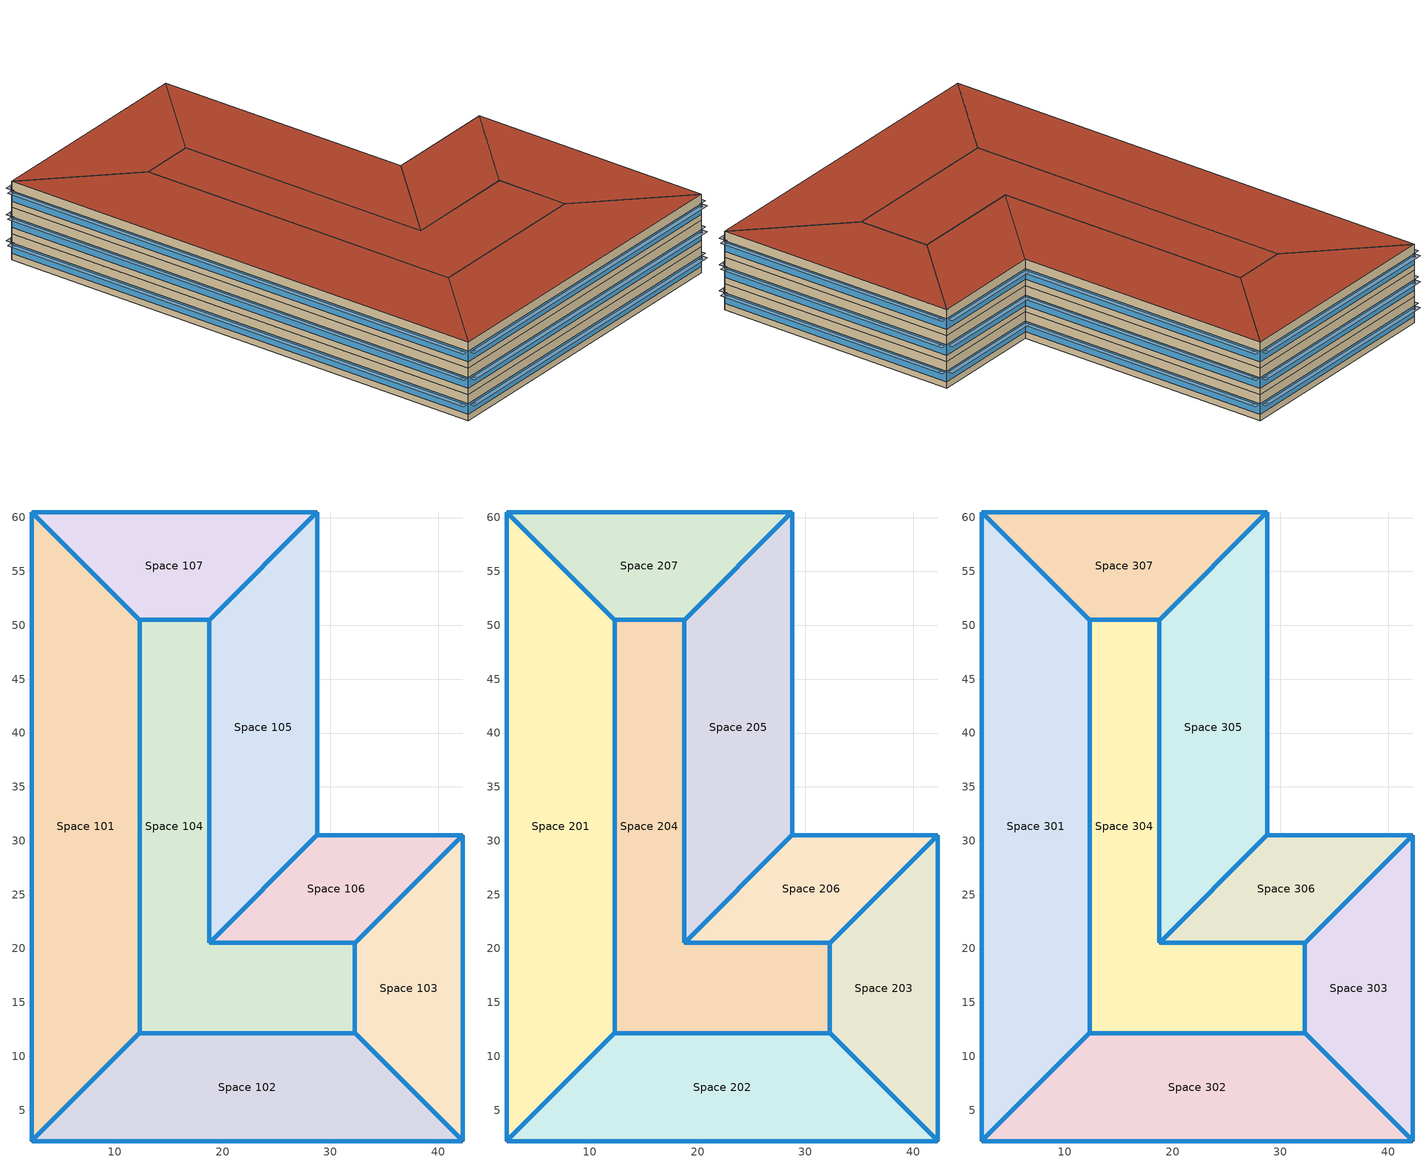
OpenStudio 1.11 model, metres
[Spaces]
Space 101
 floor ground: 2.28,60.52 12.28,50.52 12.28,12.14 2.28,2.14 z0
 wall outside: 12.28,12.14 12.28,50.52 2.28,60.52 2.28,2.14 12.28,12.14 z0:3.05
 window: 2.28,60.49 2.28,2.16 / 12.27,50.53 2.3,60.5 / 12.28,12.16 12.28,50.49 / 2.3,2.15 12.27,12.12 z0.75:1.97
 roof outside: 2.28,2.14 12.28,12.14 12.28,50.52 2.28,60.52 z3.05
Space 102
 floor ground: 32.28,12.14 42.28,2.14 2.28,2.14 12.28,12.14 z0
 wall outside: 32.28,12.14 12.28,12.14 2.28,2.14 42.28,2.14 32.28,12.14 z0:3.05
 window: 42.27,2.15 32.3,12.12 / 12.27,12.12 2.3,2.15 / 2.31,2.14 42.26,2.14 / 32.26,12.14 12.31,12.14 z0.75:1.97
 roof outside: 42.28,2.14 32.28,12.14 12.28,12.14 2.28,2.14 z3.05
Space 103
 floor ground: 42.28,30.52 42.28,2.14 32.28,12.14 32.28,20.52 z0
 wall outside: 32.28,20.52 32.28,12.14 42.28,2.14 42.28,30.52 32.28,20.52 z0:3.05
 window: 32.3,12.12 42.27,2.15 / 42.28,2.16 42.28,30.49 / 42.27,30.5 32.3,20.53 z0.75:1.97; 32.28,20.49 32.28,12.16 z0.75:1.98
 roof outside: 42.28,2.14 42.28,30.52 32.28,20.52 32.28,12.14 z3.05
Space 104
 floor ground: 18.76,50.52 18.76,20.52 32.28,20.52 32.28,12.14 12.28,12.14 12.28,50.52 z0
 wall outside: 18.76,50.52 12.28,50.52 12.28,12.14 32.28,12.14 32.28,20.52 18.76,20.52 18.76,50.52 z0:3.05
 window: 32.26,20.52 18.79,20.52 / 18.76,20.54 18.76,50.49 / 12.31,12.14 32.26,12.14 / 12.28,50.49 12.28,12.16 z0.75:1.97; 18.74,50.52 12.31,50.52 / 32.28,12.16 32.28,20.49 z0.75:1.98
 roof outside: 32.28,12.14 32.28,20.52 18.76,20.52 18.76,50.52 12.28,50.52 12.28,12.14 z3.05
Space 105
 floor ground: 28.76,60.52 28.76,30.52 18.76,20.52 18.76,50.52 z0
 wall outside: 28.76,30.52 28.76,60.52 18.76,50.52 18.76,20.52 28.76,30.52 z0:3.05
 window: 18.76,50.49 18.76,20.54 / 28.76,30.54 28.76,60.49 / 18.78,20.53 28.75,30.5 / 28.75,60.5 18.78,50.53 z0.75:1.97
 roof outside: 18.76,20.52 28.76,30.52 28.76,60.52 18.76,50.52 z3.05
Space 106
 floor ground: 42.28,30.52 32.28,20.52 18.76,20.52 28.76,30.52 z0
 wall outside: 18.76,20.52 32.28,20.52 42.28,30.52 28.76,30.52 18.76,20.52 z0:3.05
 window: 18.79,20.52 32.26,20.52 / 28.75,30.5 18.78,20.53 / 42.26,30.52 28.79,30.52 / 32.3,20.53 42.27,30.5 z0.75:1.97
 roof outside: 32.28,20.52 42.28,30.52 28.76,30.52 18.76,20.52 z3.05
Space 107
 floor ground: 28.76,60.52 18.76,50.52 12.28,50.52 2.28,60.52 z0
 wall outside: 12.28,50.52 18.76,50.52 28.76,60.52 2.28,60.52 12.28,50.52 z0:3.05
 window: 12.31,50.52 18.74,50.52 z0.75:1.98; 2.3,60.5 12.27,50.53 / 28.74,60.52 2.31,60.52 / 18.78,50.53 28.75,60.5 z0.75:1.97
 roof outside: 18.76,50.52 28.76,60.52 2.28,60.52 12.28,50.52 z3.05
Space 201
 floor ground: 2.28,60.52 12.28,50.52 12.28,12.14 2.28,2.14 z3.05
 wall outside: 12.28,12.14 12.28,50.52 2.28,60.52 2.28,2.14 12.28,12.14 z3.05:6.1
 window: 2.28,60.49 2.28,2.16 / 2.3,2.15 12.27,12.12 / 12.28,12.16 12.28,50.49 / 12.27,50.53 2.3,60.5 z3.8:5.02
 roof outside: 2.28,2.14 12.28,12.14 12.28,50.52 2.28,60.52 z6.1
Space 202
 floor ground: 32.28,12.14 42.28,2.14 2.28,2.14 12.28,12.14 z3.05
 wall outside: 32.28,12.14 12.28,12.14 2.28,2.14 42.28,2.14 32.28,12.14 z3.05:6.1
 window: 12.27,12.12 2.3,2.15 / 2.31,2.14 42.26,2.14 / 32.26,12.14 12.31,12.14 / 42.27,2.15 32.3,12.12 z3.8:5.02
 roof outside: 42.28,2.14 32.28,12.14 12.28,12.14 2.28,2.14 z6.1
Space 203
 floor ground: 42.28,30.52 42.28,2.14 32.28,12.14 32.28,20.52 z3.05
 wall outside: 32.28,20.52 32.28,12.14 42.28,2.14 42.28,30.52 32.28,20.52 z3.05:6.1
 window: 42.27,30.5 32.3,20.53 / 32.28,20.49 32.28,12.16 / 32.3,12.12 42.27,2.15 / 42.28,2.16 42.28,30.49 z3.8:5.02
 roof outside: 42.28,2.14 42.28,30.52 32.28,20.52 32.28,12.14 z6.1
Space 204
 floor ground: 18.76,50.52 18.76,20.52 32.28,20.52 32.28,12.14 12.28,12.14 12.28,50.52 z3.05
 wall outside: 18.76,50.52 12.28,50.52 12.28,12.14 32.28,12.14 32.28,20.52 18.76,20.52 18.76,50.52 z3.05:6.1
 window: 18.76,20.54 18.76,50.49 / 32.26,20.52 18.79,20.52 / 12.31,12.14 32.26,12.14 / 32.28,12.16 32.28,20.49 / 12.28,50.49 12.28,12.16 z3.8:5.02; 18.74,50.52 12.31,50.52 z3.8:5.03
 roof outside: 32.28,12.14 32.28,20.52 18.76,20.52 18.76,50.52 12.28,50.52 12.28,12.14 z6.1
Space 205
 floor ground: 28.76,60.52 28.76,30.52 18.76,20.52 18.76,50.52 z3.05
 wall outside: 28.76,30.52 28.76,60.52 18.76,50.52 18.76,20.52 28.76,30.52 z3.05:6.1
 window: 18.76,50.49 18.76,20.54 / 18.78,20.53 28.75,30.5 / 28.75,60.5 18.78,50.53 / 28.76,30.54 28.76,60.49 z3.8:5.02
 roof outside: 18.76,20.52 28.76,30.52 28.76,60.52 18.76,50.52 z6.1
Space 206
 floor ground: 42.28,30.52 32.28,20.52 18.76,20.52 28.76,30.52 z3.05
 wall outside: 18.76,20.52 32.28,20.52 42.28,30.52 28.76,30.52 18.76,20.52 z3.05:6.1
 window: 42.26,30.52 28.79,30.52 / 28.75,30.5 18.78,20.53 / 32.3,20.53 42.27,30.5 / 18.79,20.52 32.26,20.52 z3.8:5.02
 roof outside: 32.28,20.52 42.28,30.52 28.76,30.52 18.76,20.52 z6.1
Space 207
 floor ground: 28.76,60.52 18.76,50.52 12.28,50.52 2.28,60.52 z3.05
 wall outside: 12.28,50.52 18.76,50.52 28.76,60.52 2.28,60.52 12.28,50.52 z3.05:6.1
 window: 18.78,50.53 28.75,60.5 / 28.74,60.52 2.31,60.52 / 2.3,60.5 12.27,50.53 z3.8:5.02; 12.31,50.52 18.74,50.52 z3.8:5.03
 roof outside: 18.76,50.52 28.76,60.52 2.28,60.52 12.28,50.52 z6.1
Space 301
 floor ground: 2.28,60.52 12.28,50.52 12.28,12.14 2.28,2.14 z6.1
 wall outside: 12.28,12.14 12.28,50.52 2.28,60.52 2.28,2.14 12.28,12.14 z6.1:9.14
 window: 12.27,50.53 2.3,60.5 / 2.28,60.49 2.28,2.16 / 2.3,2.15 12.27,12.12 / 12.28,12.16 12.28,50.49 z6.85:8.07
 roof outside: 2.28,2.14 12.28,12.14 12.28,50.52 2.28,60.52 z9.14
Space 302
 floor ground: 32.28,12.14 42.28,2.14 2.28,2.14 12.28,12.14 z6.1
 wall outside: 32.28,12.14 12.28,12.14 2.28,2.14 42.28,2.14 32.28,12.14 z6.1:9.14
 window: 2.31,2.14 42.26,2.14 / 12.27,12.12 2.3,2.15 / 32.26,12.14 12.31,12.14 / 42.27,2.15 32.3,12.12 z6.85:8.07
 roof outside: 42.28,2.14 32.28,12.14 12.28,12.14 2.28,2.14 z9.14
Space 303
 floor ground: 42.28,30.52 42.28,2.14 32.28,12.14 32.28,20.52 z6.1
 wall outside: 32.28,20.52 32.28,12.14 42.28,2.14 42.28,30.52 32.28,20.52 z6.1:9.14
 window: 42.27,30.5 32.3,20.53 / 32.3,12.12 42.27,2.15 / 42.28,2.16 42.28,30.49 / 32.28,20.49 32.28,12.16 z6.85:8.07
 roof outside: 42.28,2.14 42.28,30.52 32.28,20.52 32.28,12.14 z9.14
Space 304
 floor ground: 18.76,50.52 18.76,20.52 32.28,20.52 32.28,12.14 12.28,12.14 12.28,50.52 z6.1
 wall outside: 18.76,50.52 12.28,50.52 12.28,12.14 32.28,12.14 32.28,20.52 18.76,20.52 18.76,50.52 z6.1:9.14
 window: 32.28,12.16 32.28,20.49 / 18.74,50.52 12.31,50.52 / 18.76,20.54 18.76,50.49 / 12.28,50.49 12.28,12.16 / 32.26,20.52 18.79,20.52 / 12.31,12.14 32.26,12.14 z6.85:8.07
 roof outside: 32.28,12.14 32.28,20.52 18.76,20.52 18.76,50.52 12.28,50.52 12.28,12.14 z9.14
Space 305
 floor ground: 28.76,60.52 28.76,30.52 18.76,20.52 18.76,50.52 z6.1
 wall outside: 28.76,30.52 28.76,60.52 18.76,50.52 18.76,20.52 28.76,30.52 z6.1:9.14
 window: 28.76,30.54 28.76,60.49 / 28.75,60.5 18.78,50.53 / 18.78,20.53 28.75,30.5 / 18.76,50.49 18.76,20.54 z6.85:8.07
 roof outside: 18.76,20.52 28.76,30.52 28.76,60.52 18.76,50.52 z9.14
Space 306
 floor ground: 42.28,30.52 32.28,20.52 18.76,20.52 28.76,30.52 z6.1
 wall outside: 18.76,20.52 32.28,20.52 42.28,30.52 28.76,30.52 18.76,20.52 z6.1:9.14
 window: 28.75,30.5 18.78,20.53 / 32.3,20.53 42.27,30.5 / 42.26,30.52 28.79,30.52 / 18.79,20.52 32.26,20.52 z6.85:8.07
 roof outside: 32.28,20.52 42.28,30.52 28.76,30.52 18.76,20.52 z9.14
Space 307
 floor ground: 28.76,60.52 18.76,50.52 12.28,50.52 2.28,60.52 z6.1
 wall outside: 12.28,50.52 18.76,50.52 28.76,60.52 2.28,60.52 12.28,50.52 z6.1:9.14
 window: 18.78,50.53 28.75,60.5 / 2.3,60.5 12.27,50.53 / 12.31,50.52 18.74,50.52 / 28.74,60.52 2.31,60.52 z6.85:8.07
 roof outside: 18.76,50.52 28.76,60.52 2.28,60.52 12.28,50.52 z9.14
shading: 32.3,20.53 42.27,30.5 41.75,31.02 31.78,21.05 z1.97; 32.3,20.53 42.27,30.5 41.75,31.02 31.78,21.05 z5.02; 32.26,20.52 32.26,21.25 18.79,21.25 18.79,20.52 z1.97; 13.02,12.16 13.02,50.49 12.28,50.49 12.28,12.16 z1.97; 41.75,1.63 42.27,2.15 32.3,12.12 31.78,11.6 z8.07; 43.02,2.16 43.02,30.49 42.28,30.49 42.28,2.16 z8.07; 19.3,50.01 29.27,59.98 28.75,60.5 18.78,50.53 z8.07; 18.78,50.53 28.75,60.5 28.23,61.02 18.26,51.05 z8.07; 2.82,1.63 12.79,11.6 12.27,12.12 2.3,2.15 z5.02; 42.27,2.15 42.79,2.67 32.82,12.64 32.3,12.12 z1.97; 2.82,1.63 12.79,11.6 12.27,12.12 2.3,2.15 z8.07; 18.78,50.53 28.75,60.5 28.23,61.02 18.26,51.05 z1.97; 32.82,20.01 42.79,29.98 42.27,30.5 32.3,20.53 z1.97; 18.74,49.78 18.74,50.52 12.31,50.52 12.31,49.78 z8.07; 29.5,30.54 29.5,60.49 28.76,60.49 28.76,30.54 z5.02; 29.5,30.54 29.5,60.49 28.76,60.49 28.76,30.54 z1.97; 12.27,50.53 12.79,51.05 2.82,61.02 2.3,60.5 z5.02; 12.27,50.53 12.79,51.05 2.82,61.02 2.3,60.5 z1.97; 19.5,20.54 19.5,50.49 18.76,50.49 18.76,20.54 z5.02; 41.75,1.63 42.27,2.15 32.3,12.12 31.78,11.6 z5.02; 33.02,12.16 33.02,20.49 32.28,20.49 32.28,12.16 z5.02; 32.26,12.14 32.26,12.87 12.31,12.87 12.31,12.14 z1.97; 18.76,20.54 18.76,50.49 18.03,50.49 18.03,20.54 z1.97; 18.74,49.78 18.74,50.52 12.31,50.52 12.31,49.78 z1.98; 11.75,50.01 12.27,50.53 2.3,60.5 1.78,59.98 z1.97; 42.26,1.4 42.26,2.14 2.31,2.14 2.31,1.4 z5.02; 13.02,12.16 13.02,50.49 12.28,50.49 12.28,12.16 z5.02; 32.82,20.01 42.79,29.98 42.27,30.5 32.3,20.53 z5.02; 13.02,12.16 13.02,50.49 12.28,50.49 12.28,12.16 z8.07; 19.3,20.01 29.27,29.98 28.75,30.5 18.78,20.53 z1.97; 32.26,12.14 32.26,12.87 12.31,12.87 12.31,12.14 z5.02; 32.3,20.53 42.27,30.5 41.75,31.02 31.78,21.05 z8.07; 2.28,2.16 2.28,60.49 1.55,60.49 1.55,2.16 z1.97; 41.75,1.63 42.27,2.15 32.3,12.12 31.78,11.6 z1.97; 18.78,20.53 28.75,30.5 28.23,31.02 18.26,21.05 z8.07; 19.3,20.01 29.27,29.98 28.75,30.5 18.78,20.53 z5.02; 42.27,2.15 42.79,2.67 32.82,12.64 32.3,12.12 z8.07; 32.26,12.14 32.26,12.87 12.31,12.87 12.31,12.14 z8.07; 32.26,20.52 32.26,21.25 18.79,21.25 18.79,20.52 z8.07; 18.78,50.53 28.75,60.5 28.23,61.02 18.26,51.05 z5.02; 2.3,2.15 12.27,12.12 11.75,12.64 1.78,2.67 z1.97; 43.02,2.16 43.02,30.49 42.28,30.49 42.28,2.16 z1.97; 18.74,49.78 18.74,50.52 12.31,50.52 12.31,49.78 z5.03; 28.74,60.52 28.74,61.25 2.31,61.25 2.31,60.52 z5.02; 28.74,60.52 28.74,61.25 2.31,61.25 2.31,60.52 z8.07; 42.26,30.52 42.26,31.25 28.79,31.25 28.79,30.52 z5.02; 19.5,20.54 19.5,50.49 18.76,50.49 18.76,20.54 z8.07; 42.27,2.15 42.79,2.67 32.82,12.64 32.3,12.12 z5.02; 32.26,11.4 32.26,12.14 12.31,12.14 12.31,11.4 z1.97; 12.28,12.16 12.28,50.49 11.55,50.49 11.55,12.16 z8.07; 42.26,30.52 42.26,31.25 28.79,31.25 28.79,30.52 z1.97; 32.26,19.78 32.26,20.52 18.79,20.52 18.79,19.78 z8.07; 18.74,50.52 18.74,51.25 12.31,51.25 12.31,50.52 z5.03; 18.78,20.53 28.75,30.5 28.23,31.02 18.26,21.05 z5.02; 28.74,60.52 28.74,61.25 2.31,61.25 2.31,60.52 z1.97; 2.3,2.15 12.27,12.12 11.75,12.64 1.78,2.67 z8.07; 32.82,20.01 42.79,29.98 42.27,30.5 32.3,20.53 z8.07; 42.26,1.4 42.26,2.14 2.31,2.14 2.31,1.4 z1.97; 2.28,2.16 2.28,60.49 1.55,60.49 1.55,2.16 z8.07; 33.02,12.16 33.02,20.49 32.28,20.49 32.28,12.16 z8.07; 43.02,2.16 43.02,30.49 42.28,30.49 42.28,2.16 z5.02; 2.28,2.16 2.28,60.49 1.55,60.49 1.55,2.16 z5.02; 12.28,12.16 12.28,50.49 11.55,50.49 11.55,12.16 z5.02; 42.26,1.4 42.26,2.14 2.31,2.14 2.31,1.4 z8.07; 19.3,20.01 29.27,29.98 28.75,30.5 18.78,20.53 z8.07; 18.78,20.53 28.75,30.5 28.23,31.02 18.26,21.05 z1.97; 18.74,50.52 18.74,51.25 12.31,51.25 12.31,50.52 z8.07; 29.5,30.54 29.5,60.49 28.76,60.49 28.76,30.54 z8.07; 2.3,2.15 12.27,12.12 11.75,12.64 1.78,2.67 z5.02; 19.3,50.01 29.27,59.98 28.75,60.5 18.78,50.53 z5.02; 32.26,11.4 32.26,12.14 12.31,12.14 12.31,11.4 z8.07; 19.5,20.54 19.5,50.49 18.76,50.49 18.76,20.54 z1.97; 12.28,12.16 12.28,50.49 11.55,50.49 11.55,12.16 z1.97; 11.75,50.01 12.27,50.53 2.3,60.5 1.78,59.98 z5.02; 18.76,20.54 18.76,50.49 18.03,50.49 18.03,20.54 z5.02; 33.02,12.16 33.02,20.49 32.28,20.49 32.28,12.16 z1.98; 18.74,50.52 18.74,51.25 12.31,51.25 12.31,50.52 z1.98; 32.28,12.16 32.28,20.49 31.55,20.49 31.55,12.16 z1.98; 32.26,20.52 32.26,21.25 18.79,21.25 18.79,20.52 z5.02; 11.75,50.01 12.27,50.53 2.3,60.5 1.78,59.98 z8.07; 12.27,50.53 12.79,51.05 2.82,61.02 2.3,60.5 z8.07; 32.26,19.78 32.26,20.52 18.79,20.52 18.79,19.78 z5.02; 19.3,50.01 29.27,59.98 28.75,60.5 18.78,50.53 z1.97; 32.28,12.16 32.28,20.49 31.55,20.49 31.55,12.16 z5.02; 32.26,11.4 32.26,12.14 12.31,12.14 12.31,11.4 z5.02; 18.76,20.54 18.76,50.49 18.03,50.49 18.03,20.54 z8.07; 32.26,19.78 32.26,20.52 18.79,20.52 18.79,19.78 z1.97; 2.82,1.63 12.79,11.6 12.27,12.12 2.3,2.15 z1.97; 42.26,30.52 42.26,31.25 28.79,31.25 28.79,30.52 z8.07; 32.28,12.16 32.28,20.49 31.55,20.49 31.55,12.16 z8.07
[Building]
Building 1: Space Type=189.1-2009 - Office - OpenOffice - CZ4-8; Default Construction Set=189.1-2009 - CZ5 - Office
[Site]
Piacenza: Latitude {deg}=44.92; Longitude {deg}=9.73; Time Zone {hr}=1; Elevation {m}=134
[ClimateZones]
Climate Zone Institution Name 1=ASHRAE; Climate Zone Document Name 1=ANSI/ASHRAE Standard 169; Climate Zone Document Year 1=2006; Climate Zone Institution Name 2=CEC; Climate Zone Document Name 2=California Climate Zone Descriptions; Climate Zone Document Year 2=1995
[SizingPeriod:DesignDay] Barometric Pressure {Pa}=99726; Sky Clearness=0; Rain Indicator=0; Snow Indicator=0; Day of Month=21; Daylight Saving Time Indicator=0; Dry-Bulb Temperature Range Modifier Type=DefaultMultipliers
Name | Maximum Dry-Bulb Temperature {C} | Daily Dry-Bulb Temperature Range {deltaC} | Humidity Indicating Conditions at Maximum Dry-Bulb | Wind Speed {m/s} | Wind Direction {deg} | Month | Day Type | Humidity Indicating Type | Solar Model Indicator | ASHRAE Taub | ASHRAE Taud
Piacenza Ann Clg .4% Condns DP=>MDB | 27.4 | 11.9 | 23 | 2.3 | 90 | 8 | SummerDesignDay | Dewpoint | ASHRAETau | 0.48 | 1.935
Piacenza Ann Hum_n 99.6% Condns DP=>MCDB | 3.5 | 0 | -11.3 | 2 | 250 | 1 | WinterDesignDay | Dewpoint | ASHRAEClearSky
Piacenza Ann Htg 99.6% Condns DB | -6.1 | 0 | -6.1 | 2 | 250 | 1 | WinterDesignDay | Wetbulb | ASHRAEClearSky
Piacenza Ann Clg .4% Condns Enth=>MDB | 30.3 | 11.9 | 74900 | 2.3 | 90 | 8 | SummerDesignDay | Enthalpy | ASHRAETau | 0.48 | 1.935
Piacenza Ann Htg Wind 99.6% Condns WS=>MCDB | 5.8 | 0 | 5.8 | 8.9 | 250 | 1 | WinterDesignDay | Wetbulb | ASHRAEClearSky
Piacenza Ann Clg .4% Condns WB=>MDB | 30.1 | 11.9 | 24.6 | 2.3 | 90 | 8 | SummerDesignDay | Wetbulb | ASHRAETau | 0.48 | 1.935
Piacenza Ann Clg .4% Condns DB=>MWB | 33.1 | 11.9 | 22.7 | 2.3 | 90 | 8 | SummerDesignDay | Wetbulb | ASHRAETau | 0.48 | 1.935
[DefaultConstructionSet] Interior Partition Construction=Interior Partition
Name | Default Exterior Surface Constructions | Default Interior Surface Constructions | Default Ground Contact Surface Constructions | Default Exterior SubSurface Constructions | Default Interior SubSurface Constructions
189.1-2009 - CZ1 - Office | Default Surface Constructions 25 | Default Surface Constructions 26 | Default Surface Constructions 27 | Default Sub Surface Constructions 17 | Default Sub Surface Constructions 18
189.1-2009 - CZ5 - Office | Default Surface Constructions 13 | Default Surface Constructions 14 | Default Surface Constructions 15 | Default Sub Surface Constructions 9 | Default Sub Surface Constructions 10
[DefaultSurfaceConstructions]
Name | Floor Construction | Wall Construction | Roof Ceiling Construction
Default Surface Constructions 13 | ExtSlabCarpet 4in ClimateZone 1-8 | ASHRAE 189.1-2009 ExtWall Mass ClimateZone 5 | ASHRAE 189.1-2009 ExtRoof IEAD ClimateZone 2-5
Default Surface Constructions 14; Default Surface Constructions 26 | Interior Floor | Interior Wall | Interior Ceiling
Default Surface Constructions 15; Default Surface Constructions 27 | ExtSlabCarpet 4in ClimateZone 1-8 | ExtSlabCarpet 4in ClimateZone 1-8 | ExtSlabCarpet 4in ClimateZone 1-8
Default Surface Constructions 25 | ExtSlabCarpet 4in ClimateZone 1-8 | ASHRAE 189.1-2009 ExtWall Mass ClimateZone 1 | ASHRAE 189.1-2009 ExtRoof IEAD ClimateZone 1
[Construction]
ExtSlabCarpet 4in ClimateZone 1-8: MAT-CC05 4 HW CONCRETE, CP02 CARPET PAD
ASHRAE 189.1-2009 ExtWall Mass ClimateZone 1: 1IN Stucco, 8IN Concrete HW, Wall Insulation [31], 1/2IN Gypsum
ASHRAE 189.1-2009 ExtRoof IEAD ClimateZone 1: Roof Membrane, Roof Insulation [18], Metal Decking
Interior Floor: F16 Acoustic tile, F05 Ceiling air space resistance, M11 100mm lightweight concrete
Interior Wall: G01a 19mm gypsum board, F04 Wall air space resistance, G01a 19mm gypsum board
Interior Ceiling: M11 100mm lightweight concrete, F05 Ceiling air space resistance, F16 Acoustic tile
ASHRAE 189.1-2009 ExtWindow ClimateZone 1: Theoretical Glass [167]
Exterior Door: F08 Metal surface, I01 25mm insulation board
Interior Window: Clear 3mm
Interior Door; Interior Partition: G05 25mm wood
ASHRAE 189.1-2009 ExtRoof IEAD ClimateZone 2-5: Roof Membrane, Roof Insulation [21], Metal Decking
ASHRAE 189.1-2009 ExtWindow ClimateZone 4-5: Theoretical Glass [207]
ASHRAE 189.1-2009 ExtWall Mass ClimateZone 5: 1IN Stucco, 8IN Concrete HW, Wall Insulation [40], 1/2IN Gypsum
[Material] Thermal Absorptance=0.9
Name | Roughness | Thickness {m} | Conductivity {W/m-K} | Density {kg/m3} | Specific Heat {J/kg-K} | Solar Absorptance | Visible Absorptance
MAT-CC05 4 HW CONCRETE | Rough | 0.1016 | 1.311 | 2240 | 836.8 | 0.85 | 0.85
1IN Stucco | Smooth | 0.0253 | 0.6918 | 1858 | 837 | 0.92 | 0.92
8IN Concrete HW | MediumRough | 0.2033 | 1.7296 | 2243 | 837 | 0.65 | 0.65
Wall Insulation [31] | MediumRough | 0.0337 | 0.0432 | 91 | 837 | 0.5 | 0.5
1/2IN Gypsum | Smooth | 0.0127 | 0.16 | 784.9 | 830 | 0.4 | 0.4
Roof Membrane | VeryRough | 0.0095 | 0.16 | 1121.29 | 1460 | 0.7 | 0.7
Roof Insulation [18] | MediumRough | 0.1693 | 0.049 | 265 | 836.8 | 0.7 | 0.7
Metal Decking | MediumSmooth | 0.0015 | 45.006 | 7680 | 418.4 | 0.6 | 0.6
F16 Acoustic tile | MediumSmooth | 0.0191 | 0.06 | 368 | 590 | 0.3 | 0.3
M11 100mm lightweight concrete | MediumRough | 0.1016 | 0.53 | 1280 | 840 | 0.5 | 0.5
G01a 19mm gypsum board | MediumSmooth | 0.019 | 0.16 | 800 | 1090 | 0.4 | 0.4
F08 Metal surface | Smooth | 0.0008 | 45.28 | 7824 | 500 | 0.7 | 0.7
I01 25mm insulation board | MediumRough | 0.0254 | 0.03 | 43 | 1210 | 0.6 | 0.6
G05 25mm wood | MediumSmooth | 0.0254 | 0.15 | 608 | 1630 | 0.5 | 0.5
Roof Insulation [21] | MediumRough | 0.2105 | 0.049 | 265 | 836.8 | 0.7 | 0.7
Wall Insulation [40] | MediumRough | 0.0794 | 0.0432 | 91 | 837 | 0.5 | 0.5
[Material:NoMass]
CP02 CARPET PAD: Roughness=Smooth; Thermal Resistance {m2-K/W}=0.1; Thermal Absorptance=0.9; Solar Absorptance=0.8; Visible Absorptance=0.8
[Material:AirGap]
Name | Thermal Resistance {m2-K/W}
F05 Ceiling air space resistance | 0.18
F04 Wall air space resistance | 0.15
[DefaultSubSurfaceConstructions]
Name | Fixed Window Construction | Operable Window Construction | Door Construction | Tubular Daylight Dome Construction | Tubular Daylight Diffuser Construction
Default Sub Surface Constructions 9 | ASHRAE 189.1-2009 ExtWindow ClimateZone 4-5 | ASHRAE 189.1-2009 ExtWindow ClimateZone 4-5 | Exterior Door | Interior Window | Interior Window
Default Sub Surface Constructions 10; Default Sub Surface Constructions 18 | Interior Window | Interior Window | Interior Door
Default Sub Surface Constructions 17 | ASHRAE 189.1-2009 ExtWindow ClimateZone 1 | ASHRAE 189.1-2009 ExtWindow ClimateZone 1 | Exterior Door | Interior Window | Interior Window
[WindowMaterial:Glazing] Optical Data Type=SpectralAverage; Thickness {m}=0.003; Back Side Solar Reflectance at Normal Incidence=0; Back Side Visible Reflectance at Normal Incidence=0; Infrared Transmittance at Normal Incidence=0; Dirt Correction Factor for Solar and Visible Transmittance=1; Solar Diffusing=No
Name | Solar Transmittance at Normal Incidence | Front Side Solar Reflectance at Normal Incidence | Visible Transmittance at Normal Incidence | Front Side Visible Reflectance at Normal Incidence | Front Side Infrared Hemispherical Emissivity | Back Side Infrared Hemispherical Emissivity | Conductivity {W/m-K}
Theoretical Glass [167] | 0.2374 | 0.7126 | 0.2512 | 0.6988 | 0.985 | 0.985 | 2.1073
Clear 3mm | 0.837 | 0.075 | 0.898 | 0.081 | 0.84 | 0.84 | 0.9
Theoretical Glass [207] | 0.3311 | 0.6189 | 0.44 | 0.51 | 0.9 | 0.9 | 0.0133
[SpaceType] Standards Building Type=Office; Standards Space Type=OpenOffice
Name | Default Schedule Set | Design Specification Outdoor Air Object
189.1-2009 - Office - OpenOffice - CZ1-3 | 189.1-2009 - Office - OpenOffice - CZ1-3 Schedule Set | 189.1-2009 - Office - OpenOffice - CZ1-3 Ventilation
189.1-2009 - Office - OpenOffice - CZ4-8 | 189.1-2009 - Office - OpenOffice - CZ4-8 Schedule Set | 189.1-2009 - Office - OpenOffice - CZ4-8 Ventilation
[DefaultScheduleSet] Number of People Schedule=Office Work Occ; People Activity Level Schedule=Office Activity; Lighting Schedule=Office Bldg Light; Electric Equipment Schedule=Office Bldg Equip; Infiltration Schedule=Office Infil Quarter On
189.1-2009 - Office - OpenOffice - CZ1-3 Schedule Set; 189.1-2009 - Office - OpenOffice - CZ4-8 Schedule Set
[Lights:Definition] Design Level Calculation Method=Watts/Area; Watts per Space Floor Area {W/m2}=10.6563
189.1-2009 - Office - OpenOffice - CZ1-3 Lights Definition; 189.1-2009 - Office - OpenOffice - CZ4-8 Lights Definition
[Lights]
Name | Lights Definition | Space or SpaceType
189.1-2009 - Office - OpenOffice - CZ1-3 Lights | 189.1-2009 - Office - OpenOffice - CZ1-3 Lights Definition | 189.1-2009 - Office - OpenOffice - CZ1-3
189.1-2009 - Office - OpenOffice - CZ4-8 Lights | 189.1-2009 - Office - OpenOffice - CZ4-8 Lights Definition | 189.1-2009 - Office - OpenOffice - CZ4-8
[DesignSpecification:OutdoorAir] Outdoor Air Method=Sum; Outdoor Air Flow per Person {m3/s-person}=0.00943895
189.1-2009 - Office - OpenOffice - CZ1-3 Ventilation; 189.1-2009 - Office - OpenOffice - CZ4-8 Ventilation
[People:Definition] Number of People Calculation Method=People/Area; People per Space Floor Area {person/m2}=0.0565105; Fraction Radiant=0.3
189.1-2009 - Office - OpenOffice - CZ1-3 People Definition; 189.1-2009 - Office - OpenOffice - CZ4-8 People Definition
[People]
Name | People Definition | Space or SpaceType
189.1-2009 - Office - OpenOffice - CZ1-3 People | 189.1-2009 - Office - OpenOffice - CZ1-3 People Definition | 189.1-2009 - Office - OpenOffice - CZ1-3
189.1-2009 - Office - OpenOffice - CZ4-8 People | 189.1-2009 - Office - OpenOffice - CZ4-8 People Definition | 189.1-2009 - Office - OpenOffice - CZ4-8
[SpaceInfiltration:DesignFlowRate] Design Flow Rate Calculation Method=Flow/ExteriorArea
Name | Space or SpaceType | Flow per Exterior Surface Area {m3/s-m2}
189.1-2009 - Office - OpenOffice - CZ1-3 Infiltration | 189.1-2009 - Office - OpenOffice - CZ1-3 | 0.00030226
189.1-2009 - Office - OpenOffice - CZ4-8 Infiltration | 189.1-2009 - Office - OpenOffice - CZ4-8 | 0.000226568
[ElectricEquipment:Definition] Design Level Calculation Method=Watts/Area; Watts per Space Floor Area {W/m2}=7.64238
189.1-2009 - Office - OpenOffice - CZ1-3 Electric Equipment Definition; 189.1-2009 - Office - OpenOffice - CZ4-8 Electric Equipment Definition
[ElectricEquipment]
Name | Electric Equipment Definition | Space or SpaceType
189.1-2009 - Office - OpenOffice - CZ1-3 Electric Equipment | 189.1-2009 - Office - OpenOffice - CZ1-3 Electric Equipment Definition | 189.1-2009 - Office - OpenOffice - CZ1-3
189.1-2009 - Office - OpenOffice - CZ4-8 Electric Equipment | 189.1-2009 - Office - OpenOffice - CZ4-8 Electric Equipment Definition | 189.1-2009 - Office - OpenOffice - CZ4-8
[ThermostatSetpoint:DualSetpoint] Heating Setpoint Temperature Schedule=Medium Office HtgSetp; Cooling Setpoint Temperature Schedule=Medium Office ClgSetp
Thermal Zone 1 Thermostat 1; Thermal Zone 2 Thermostat 1; Thermal Zone 3 Thermostat 1; Thermal Zone 4 Thermostat
[BuildingStory] Nominal Floor to Floor Height {m}=3.048
Name | Nominal Z Coordinate {m}
Building Story 1 | 0
Building Story 2 | 3.048
Building Story 3 | 6.096
[Space] Space Type=189.1-2009 - Office - OpenOffice - CZ1-3; Default Construction Set=189.1-2009 - CZ1 - Office
Name | Building Story | Thermal Zone
Space 101; Space 102; Space 103; Space 105; Space 106; Space 107 | Building Story 1 | Thermal Zone 1
Space 104; Space 204; Space 304 | Building Story 2 | Thermal Zone 4
Space 201; Space 202; Space 203; Space 205; Space 206; Space 207 | Building Story 1 | Thermal Zone 2
Space 301; Space 302; Space 303; Space 305; Space 306; Space 307 | Building Story 1 | Thermal Zone 3
[ThermalZone] Use Ideal Air Loads=Yes
Name | Thermostat
Thermal Zone 1 | Thermal Zone 1 Thermostat 1
Thermal Zone 2 | Thermal Zone 2 Thermostat 1
Thermal Zone 3 | Thermal Zone 3 Thermostat 1
Thermal Zone 4 | Thermal Zone 4 Thermostat
[Sizing:Zone] Zone Cooling Design Supply Air Temperature Input Method=SupplyAirTemperature; Zone Cooling Design Supply Air Temperature {C}=14; Zone Cooling Design Supply Air Temperature Difference {deltaC}=11.11; Zone Heating Design Supply Air Temperature Input Method=SupplyAirTemperature; Zone Heating Design Supply Air Temperature {C}=40; Zone Heating Design Supply Air Temperature Difference {deltaC}=11.11; Zone Cooling Design Supply Air Humidity Ratio {kg-H2O/kg-air}=0.0085; Zone Heating Design Supply Air Humidity Ratio {kg-H2O/kg-air}=0.008; Cooling Design Air Flow Method=DesignDay; Heating Design Air Flow Method=DesignDay; Account for Dedicated Outdoor Air System=No; Dedicated Outdoor Air System Control Strategy=NeutralSupplyAir; Dedicated Outdoor Air Low Setpoint Temperature for Design {C}=autosize; Dedicated Outdoor Air High Setpoint Temperature for Design {C}=autosize
Thermal Zone 1; Thermal Zone 2; Thermal Zone 3; Thermal Zone 4
[Schedule:Ruleset]
Name | Default Day Schedule | Summer Design Day Schedule | Winter Design Day Schedule
Office Bldg Light | Office Bldg Light Default Schedule | Office Bldg Light Summer Design Day | Office Bldg Light Winter Design Day
Office Activity | Office Activity Default Schedule | Office Activity Summer Design Day | Office Activity Winter Design Day
Office Infil Quarter On | Office Infil Quarter On Default Schedule | Office Infil Quarter On Summer Design Day | Office Infil Quarter On Winter Design Day
Office Bldg Equip | Office Bldg Equip Default Schedule | Office Bldg Equip Summer Design Day | Office Bldg Equip Winter Design Day
Medium Office HtgSetp | Medium Office HtgSetp Default Schedule | Medium Office HtgSetp Summer Design Day | Medium Office HtgSetp Winter Design Day
Medium Office ClgSetp | Medium Office ClgSetp Default Schedule | Medium Office ClgSetp Summer Design Day | Medium Office ClgSetp Winter Design Day
Office Work Occ | Office Bldg Occ Default Schedule | Office Bldg Occ Summer Design Day | Office Bldg Occ Winter Design Day
[Schedule:Day]
Office Bldg Light Default Schedule: 5, 0, 0.05, 7, 0, 0.1, 8, 0, 0.3, 17, 0, 0.9, 18, 0, 0.7, 20, 0, 0.5, 22, 0, 0.3, 23, 0, 0.1, 24, 0, 0.05
Office Bldg Light Summer Design Day; Office Infil Quarter On Rule 1 Day Schedule; Office Bldg Equip Summer Design Day: 24, 0, 1
Office Bldg Light Winter Design Day; Office Bldg Equip Winter Design Day; Office Bldg Occ Winter Design Day; Office Bldg Occ Rule 1 Day Schedule: 24, 0, 0
Office Bldg Light Rule 1 Day Schedule: 24, 0, 0.05
Office Bldg Light Rule 2 Day Schedule: 6, 0, 0.05, 8, 0, 0.1, 14, 0, 0.5, 17, 0, 0.15, 24, 0, 0.05
Office Activity Default Schedule; Office Activity Summer Design Day; Office Activity Winter Design Day: 24, 0, 132
Office Infil Quarter On Default Schedule; Office Infil Quarter On Summer Design Day: 6, 0, 1, 22, 0, 0.25, 24, 0, 1
Office Infil Quarter On Winter Design Day; Office Infil Quarter On Rule 2 Day Schedule: 6, 0, 1, 18, 0, 0.25, 24, 0, 1
Office Bldg Equip Default Schedule: 8, 0, 0.4, 12, 0, 0.9, 13, 0, 0.8, 17, 0, 0.9, 18, 0, 0.8, 20, 0, 0.6, 22, 0, 0.5, 24, 0, 0.4
Office Bldg Equip Rule 1 Day Schedule: 24, 0, 0.3
Office Bldg Equip Rule 2 Day Schedule: 6, 0, 0.3, 8, 0, 0.4, 14, 0, 0.5, 17, 0, 0.35, 24, 0, 0.3
Medium Office HtgSetp Default Schedule: 6, 0, 15.6, 22, 0, 21, 24, 0, 15.6
Medium Office HtgSetp Summer Design Day; Medium Office HtgSetp Rule 1 Day Schedule: 24, 0, 15.6
Medium Office HtgSetp Winter Design Day: 24, 0, 21
Medium Office HtgSetp Rule 2 Day Schedule: 6, 0, 15.6, 18, 0, 21, 24, 0, 15.6
Medium Office ClgSetp Default Schedule; Medium Office ClgSetp Summer Design Day: 6, 0, 26.7, 22, 0, 24, 24, 0, 26.7
Medium Office ClgSetp Winter Design Day; Medium Office ClgSetp Rule 1 Day Schedule: 24, 0, 26.7
Medium Office ClgSetp Rule 2 Day Schedule: 6, 0, 26.7, 18, 0, 24, 24, 0, 26.7
Office Bldg Occ Default Schedule: 6, 0, 0, 7, 0, 0.1, 8, 0, 0.2, 12, 0, 0.85, 13, 0, 0.5, 17, 0, 0.85, 18, 0, 0.7, 20, 0, 0.4, 22, 0, 0.1, 24, 0, 0.05
Office Bldg Occ Summer Design Day: 6, 0, 0, 22, 0, 1, 24, 0, 0.05
Office Bldg Occ Rule 2 Day Schedule: 6, 0, 0, 8, 0, 0.1, 14, 0, 0.4, 17, 0, 0.1, 24, 0, 0
[Schedule:Rule] Apply Monday=No; Apply Tuesday=No; Apply Wednesday=No; Apply Thursday=No; Apply Friday=No; Date Specification Type=DateRange; Start Month=1; Start Day=1; End Month=12; End Day=31
Name | Schedule Ruleset | Rule Order | Day Schedule | Apply Sunday | Apply Saturday
Office Bldg Light Rule 1 | Office Bldg Light | 0 | Office Bldg Light Rule 1 Day Schedule | Yes | No
Office Bldg Light Rule 2 | Office Bldg Light | 1 | Office Bldg Light Rule 2 Day Schedule | No | Yes
Office Infil Quarter On Rule 1 | Office Infil Quarter On | 0 | Office Infil Quarter On Rule 1 Day Schedule | Yes | No
Office Infil Quarter On Rule 2 | Office Infil Quarter On | 1 | Office Infil Quarter On Rule 2 Day Schedule | No | Yes
Office Bldg Equip Rule 1 | Office Bldg Equip | 0 | Office Bldg Equip Rule 1 Day Schedule | Yes | No
Office Bldg Equip Rule 2 | Office Bldg Equip | 1 | Office Bldg Equip Rule 2 Day Schedule | No | Yes
Medium Office HtgSetp Rule 1 | Medium Office HtgSetp | 0 | Medium Office HtgSetp Rule 1 Day Schedule | Yes | No
Medium Office HtgSetp Rule 2 | Medium Office HtgSetp | 1 | Medium Office HtgSetp Rule 2 Day Schedule | No | Yes
Medium Office ClgSetp Rule 1 | Medium Office ClgSetp | 0 | Medium Office ClgSetp Rule 1 Day Schedule | Yes | No
Medium Office ClgSetp Rule 2 | Medium Office ClgSetp | 1 | Medium Office ClgSetp Rule 2 Day Schedule | No | Yes
Office Work Occ Rule 1 | Office Work Occ | 0 | Office Bldg Occ Rule 1 Day Schedule | Yes | No
Office Work Occ Rule 2 | Office Work Occ | 1 | Office Bldg Occ Rule 2 Day Schedule | No | Yes
